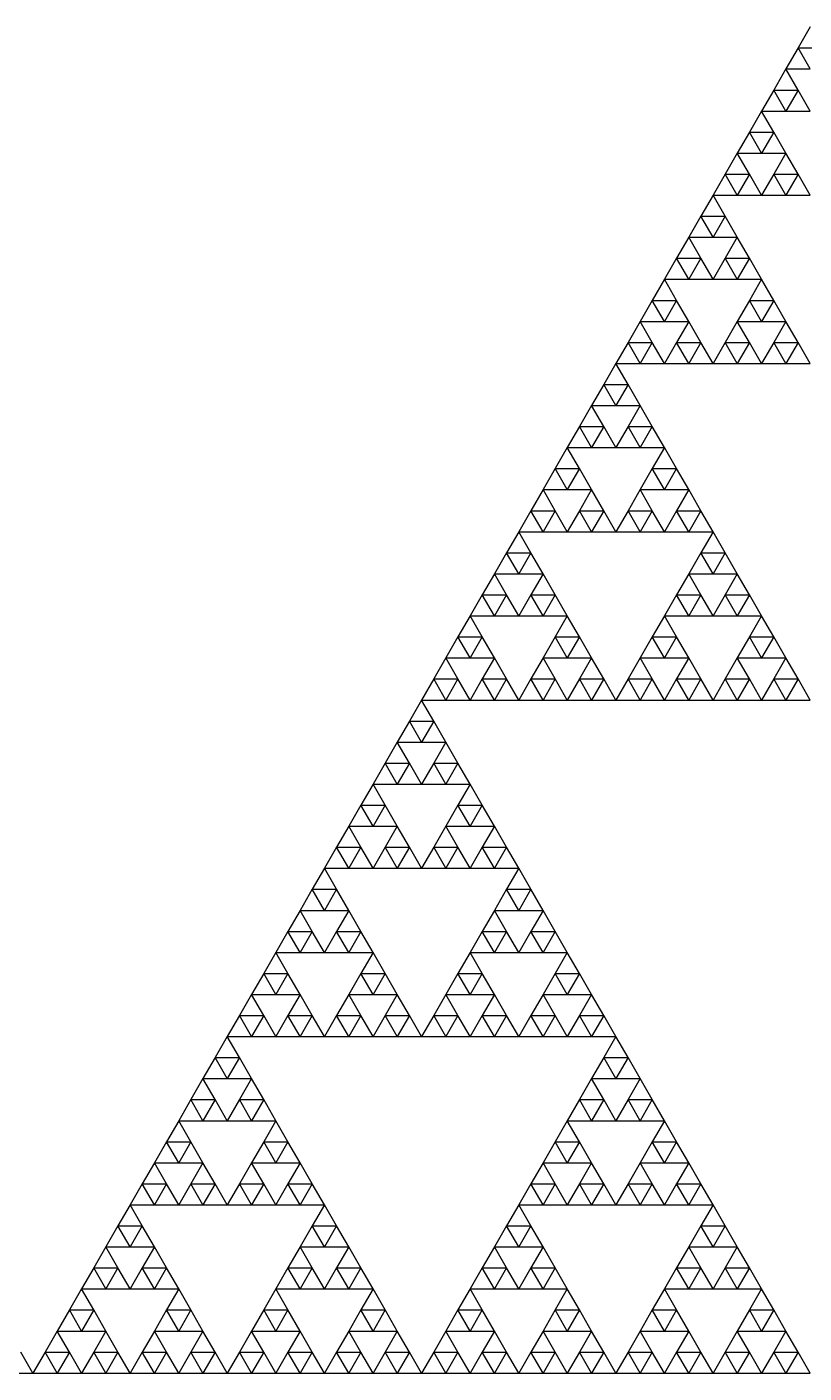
# Model space of a CAD drawing. Header units: metres. Extents: x -50 to 50, y -29 to 58.
# Drawn here: x -25.1 to -12.6, y -28.87 to -7.22 of the extents above; entities that cross this region are included whole.
import ezdxf

# ---------------------------------------------------------------- set-up
doc = ezdxf.new("R2010")
doc.units = ezdxf.units.M

msp = doc.modelspace()

# ---------------------------------------------------------------- linework, layer by layer
for p, q in [((-12.5, -7.21689), (-12.6953, -7.55518)), ((-12.6953, -7.55518), (-12.8906, -7.89347)), ((-12.5, -7.89347), (-12.6953, -7.55518)), ((-12.6953, -7.55518), (-12.3047, -7.55518)), ((-12.8906, -7.89347), (-13.0859, -8.23176)), ((-12.6953, -8.23176), (-12.8906, -7.89347)), ((-12.8906, -7.89347), (-12.5, -7.89347)), ((-13.0859, -8.23176), (-13.2812, -8.57004)), ((-12.8906, -8.57004), (-13.0859, -8.23176)), ((-13.0859, -8.23176), (-12.6953, -8.23176)), ((-12.6953, -8.23176), (-12.8906, -8.57004)), ((-12.5, -8.57004), (-12.6953, -8.23176)), ((-13.2812, -8.57006), (-13.4766, -8.90835)), ((-13.2812, -8.57004), (-12.8906, -8.57004)), ((-13.0859, -8.90835), (-13.2812, -8.57006)), ((-12.8906, -8.57004), (-12.5, -8.57004)), ((-13.4766, -8.90835), (-13.6719, -9.24663)), ((-13.2812, -9.24663), (-13.4766, -8.90835)), ((-13.4766, -8.90835), (-13.0859, -8.90835)), ((-13.0859, -8.90835), (-13.2812, -9.24663)), ((-12.8906, -9.24663), (-13.0859, -8.90835)), ((-13.6719, -9.24663), (-13.8672, -9.58492)), ((-13.4766, -9.58492), (-13.6719, -9.24663)), ((-13.6719, -9.24663), (-13.2812, -9.24663)), ((-13.2812, -9.24663), (-12.8906, -9.24663)), ((-12.8906, -9.24663), (-13.0859, -9.58492)), ((-12.6953, -9.58492), (-12.8906, -9.24663)), ((-13.8672, -9.58492), (-14.0625, -9.92321)), ((-13.6719, -9.92321), (-13.8672, -9.58492)), ((-13.8672, -9.58492), (-13.4766, -9.58492)), ((-13.4766, -9.58492), (-13.6719, -9.92321)), ((-13.2812, -9.92321), (-13.4766, -9.58492)), ((-13.0859, -9.58492), (-13.2812, -9.92321)), ((-12.8906, -9.92321), (-13.0859, -9.58492)), ((-13.0859, -9.58492), (-12.6953, -9.58492)), ((-12.6953, -9.58492), (-12.8906, -9.92321)), ((-12.5, -9.92321), (-12.6953, -9.58492)), ((-14.0625, -9.92322), (-14.2578, -10.2615)), ((-14.0625, -9.92321), (-13.6719, -9.92321)), ((-13.8672, -10.2615), (-14.0625, -9.92322)), ((-13.6719, -9.92321), (-13.2812, -9.92321)), ((-13.2812, -9.92321), (-12.8906, -9.92321)), ((-12.8906, -9.92321), (-12.5, -9.92321)), ((-14.2578, -10.2615), (-14.4531, -10.5998)), ((-14.0625, -10.5998), (-14.2578, -10.2615)), ((-14.2578, -10.2615), (-13.8672, -10.2615)), ((-13.8672, -10.2615), (-14.0625, -10.5998)), ((-13.6719, -10.5998), (-13.8672, -10.2615)), ((-14.4531, -10.5998), (-14.6484, -10.9381)), ((-14.2578, -10.9381), (-14.4531, -10.5998)), ((-14.4531, -10.5998), (-14.0625, -10.5998)), ((-14.0625, -10.5998), (-13.6719, -10.5998)), ((-13.6719, -10.5998), (-13.8672, -10.9381)), ((-13.4766, -10.9381), (-13.6719, -10.5998)), ((-14.6484, -10.9381), (-14.8438, -11.2764)), ((-14.4531, -11.2764), (-14.6484, -10.9381)), ((-14.6484, -10.9381), (-14.2578, -10.9381)), ((-14.2578, -10.9381), (-14.4531, -11.2764)), ((-14.0625, -11.2764), (-14.2578, -10.9381)), ((-13.8672, -10.9381), (-14.0625, -11.2764)), ((-13.6719, -11.2764), (-13.8672, -10.9381)), ((-13.8672, -10.9381), (-13.4766, -10.9381)), ((-13.4766, -10.9381), (-13.6719, -11.2764)), ((-13.2812, -11.2764), (-13.4766, -10.9381)), ((-14.8438, -11.2764), (-15.0391, -11.6147)), ((-14.6484, -11.6147), (-14.8438, -11.2764)), ((-14.8438, -11.2764), (-14.4531, -11.2764)), ((-14.4531, -11.2764), (-14.0625, -11.2764)), ((-14.0625, -11.2764), (-13.6719, -11.2764)), ((-13.6719, -11.2764), (-13.2812, -11.2764)), ((-13.2812, -11.2764), (-13.4766, -11.6147)), ((-13.0859, -11.6147), (-13.2812, -11.2764)), ((-15.0391, -11.6147), (-15.2344, -11.953)), ((-14.8438, -11.953), (-15.0391, -11.6147)), ((-15.0391, -11.6147), (-14.6484, -11.6147)), ((-14.6484, -11.6147), (-14.8438, -11.953)), ((-14.4531, -11.953), (-14.6484, -11.6147)), ((-13.4766, -11.6147), (-13.6719, -11.953)), ((-13.2812, -11.953), (-13.4766, -11.6147)), ((-13.4766, -11.6147), (-13.0859, -11.6147)), ((-13.0859, -11.6147), (-13.2812, -11.953)), ((-12.8906, -11.953), (-13.0859, -11.6147)), ((-15.2344, -11.953), (-15.4297, -12.2913)), ((-15.0391, -12.2913), (-15.2344, -11.953)), ((-15.2344, -11.953), (-14.8438, -11.953)), ((-14.8438, -11.953), (-14.4531, -11.953)), ((-14.4531, -11.953), (-14.6484, -12.2913)), ((-14.2578, -12.2913), (-14.4531, -11.953)), ((-13.6719, -11.953), (-13.8672, -12.2913)), ((-13.4766, -12.2913), (-13.6719, -11.953)), ((-13.6719, -11.953), (-13.2812, -11.953)), ((-13.2812, -11.953), (-12.8906, -11.953)), ((-12.8906, -11.953), (-13.0859, -12.2913)), ((-12.6953, -12.2913), (-12.8906, -11.953)), ((-15.4297, -12.2913), (-15.625, -12.6295)), ((-15.2344, -12.6295), (-15.4297, -12.2913)), ((-15.4297, -12.2913), (-15.0391, -12.2913)), ((-15.0391, -12.2913), (-15.2344, -12.6295)), ((-14.8438, -12.6295), (-15.0391, -12.2913)), ((-14.6484, -12.2913), (-14.8438, -12.6295)), ((-14.4531, -12.6295), (-14.6484, -12.2913)), ((-14.6484, -12.2913), (-14.2578, -12.2913)), ((-14.2578, -12.2913), (-14.4531, -12.6295)), ((-14.0625, -12.6295), (-14.2578, -12.2913)), ((-13.8672, -12.2913), (-14.0625, -12.6295)), ((-13.6719, -12.6295), (-13.8672, -12.2913)), ((-13.8672, -12.2913), (-13.4766, -12.2913)), ((-13.4766, -12.2913), (-13.6719, -12.6295)), ((-13.2812, -12.6295), (-13.4766, -12.2913)), ((-13.0859, -12.2913), (-13.2812, -12.6295)), ((-12.8906, -12.6295), (-13.0859, -12.2913)), ((-13.0859, -12.2913), (-12.6953, -12.2913)), ((-12.6953, -12.2913), (-12.8906, -12.6295)), ((-12.5, -12.6295), (-12.6953, -12.2913)), ((-15.625, -12.6296), (-15.8203, -12.9678)), ((-15.625, -12.6295), (-15.2344, -12.6295)), ((-15.4297, -12.9678), (-15.625, -12.6296)), ((-15.2344, -12.6295), (-14.8438, -12.6295)), ((-14.8438, -12.6295), (-14.4531, -12.6295)), ((-14.4531, -12.6295), (-14.0625, -12.6295)), ((-14.0625, -12.6295), (-13.6719, -12.6295)), ((-13.6719, -12.6295), (-13.2812, -12.6295)), ((-13.2812, -12.6295), (-12.8906, -12.6295)), ((-12.8906, -12.6295), (-12.5, -12.6295)), ((-15.8203, -12.9678), (-16.0156, -13.3061)), ((-15.625, -13.3061), (-15.8203, -12.9678)), ((-15.8203, -12.9678), (-15.4297, -12.9678)), ((-15.4297, -12.9678), (-15.625, -13.3061)), ((-15.2344, -13.3061), (-15.4297, -12.9678)), ((-16.0156, -13.3061), (-16.2109, -13.6444)), ((-15.8203, -13.6444), (-16.0156, -13.3061)), ((-16.0156, -13.3061), (-15.625, -13.3061)), ((-15.625, -13.3061), (-15.2344, -13.3061)), ((-15.2344, -13.3061), (-15.4297, -13.6444)), ((-15.0391, -13.6444), (-15.2344, -13.3061)), ((-16.2109, -13.6444), (-16.4062, -13.9827)), ((-16.0156, -13.9827), (-16.2109, -13.6444)), ((-16.2109, -13.6444), (-15.8203, -13.6444)), ((-15.8203, -13.6444), (-16.0156, -13.9827)), ((-15.625, -13.9827), (-15.8203, -13.6444)), ((-15.4297, -13.6444), (-15.625, -13.9827)), ((-15.2344, -13.9827), (-15.4297, -13.6444)), ((-15.4297, -13.6444), (-15.0391, -13.6444)), ((-15.0391, -13.6444), (-15.2344, -13.9827)), ((-14.8438, -13.9827), (-15.0391, -13.6444)), ((-16.4062, -13.9827), (-16.6016, -14.321)), ((-16.2109, -14.321), (-16.4062, -13.9827)), ((-16.4062, -13.9827), (-16.0156, -13.9827)), ((-16.0156, -13.9827), (-15.625, -13.9827)), ((-15.625, -13.9827), (-15.2344, -13.9827)), ((-15.2344, -13.9827), (-14.8438, -13.9827)), ((-14.8438, -13.9827), (-15.0391, -14.321)), ((-14.6484, -14.321), (-14.8438, -13.9827)), ((-16.6016, -14.321), (-16.7969, -14.6593)), ((-16.4062, -14.6593), (-16.6016, -14.321)), ((-16.6016, -14.321), (-16.2109, -14.321)), ((-16.2109, -14.321), (-16.4062, -14.6593)), ((-16.0156, -14.6593), (-16.2109, -14.321)), ((-15.0391, -14.321), (-15.2344, -14.6593)), ((-14.8438, -14.6593), (-15.0391, -14.321)), ((-15.0391, -14.321), (-14.6484, -14.321)), ((-14.6484, -14.321), (-14.8438, -14.6593)), ((-14.4531, -14.6593), (-14.6484, -14.321)), ((-16.7969, -14.6593), (-16.9922, -14.9976)), ((-16.6016, -14.9976), (-16.7969, -14.6593)), ((-16.7969, -14.6593), (-16.4062, -14.6593)), ((-16.4062, -14.6593), (-16.0156, -14.6593)), ((-16.0156, -14.6593), (-16.2109, -14.9976)), ((-15.8203, -14.9976), (-16.0156, -14.6593)), ((-15.2344, -14.6593), (-15.4297, -14.9976)), ((-15.0391, -14.9976), (-15.2344, -14.6593)), ((-15.2344, -14.6593), (-14.8438, -14.6593)), ((-14.8438, -14.6593), (-14.4531, -14.6593)), ((-14.4531, -14.6593), (-14.6484, -14.9976)), ((-14.2578, -14.9976), (-14.4531, -14.6593)), ((-16.9922, -14.9976), (-17.1875, -15.3359)), ((-16.7969, -15.3359), (-16.9922, -14.9976)), ((-16.9922, -14.9976), (-16.6016, -14.9976)), ((-16.6016, -14.9976), (-16.7969, -15.3359)), ((-16.4062, -15.3359), (-16.6016, -14.9976)), ((-16.2109, -14.9976), (-16.4062, -15.3359)), ((-16.0156, -15.3359), (-16.2109, -14.9976)), ((-16.2109, -14.9976), (-15.8203, -14.9976)), ((-15.8203, -14.9976), (-16.0156, -15.3359)), ((-15.625, -15.3359), (-15.8203, -14.9976)), ((-15.4297, -14.9976), (-15.625, -15.3359)), ((-15.2344, -15.3359), (-15.4297, -14.9976)), ((-15.4297, -14.9976), (-15.0391, -14.9976)), ((-15.0391, -14.9976), (-15.2344, -15.3359)), ((-14.8438, -15.3359), (-15.0391, -14.9976)), ((-14.6484, -14.9976), (-14.8438, -15.3359)), ((-14.4531, -15.3359), (-14.6484, -14.9976)), ((-14.6484, -14.9976), (-14.2578, -14.9976)), ((-14.2578, -14.9976), (-14.4531, -15.3359)), ((-14.0625, -15.3359), (-14.2578, -14.9976)), ((-17.1875, -15.3359), (-17.3828, -15.6742)), ((-16.9922, -15.6742), (-17.1875, -15.3359)), ((-17.1875, -15.3359), (-16.7969, -15.3359)), ((-16.7969, -15.3359), (-16.4062, -15.3359)), ((-16.4062, -15.3359), (-16.0156, -15.3359)), ((-16.0156, -15.3359), (-15.625, -15.3359)), ((-15.625, -15.3359), (-15.2344, -15.3359)), ((-15.2344, -15.3359), (-14.8438, -15.3359)), ((-14.8438, -15.3359), (-14.4531, -15.3359)), ((-14.4531, -15.3359), (-14.0625, -15.3359)), ((-14.0625, -15.3359), (-14.2578, -15.6742)), ((-13.8672, -15.6742), (-14.0625, -15.3359)), ((-17.3828, -15.6742), (-17.5781, -16.0125)), ((-17.1875, -16.0125), (-17.3828, -15.6742)), ((-17.3828, -15.6742), (-16.9922, -15.6742)), ((-16.9922, -15.6742), (-17.1875, -16.0125)), ((-16.7969, -16.0125), (-16.9922, -15.6742)), ((-14.2578, -15.6742), (-14.4531, -16.0125)), ((-14.0625, -16.0125), (-14.2578, -15.6742)), ((-14.2578, -15.6742), (-13.8672, -15.6742)), ((-13.8672, -15.6742), (-14.0625, -16.0125)), ((-13.6719, -16.0125), (-13.8672, -15.6742)), ((-17.5781, -16.0125), (-17.7734, -16.3507)), ((-17.3828, -16.3507), (-17.5781, -16.0125)), ((-17.5781, -16.0125), (-17.1875, -16.0125)), ((-17.1875, -16.0125), (-16.7969, -16.0125)), ((-16.7969, -16.0125), (-16.9922, -16.3507)), ((-16.6016, -16.3507), (-16.7969, -16.0125)), ((-14.4531, -16.0125), (-14.6484, -16.3507)), ((-14.2578, -16.3507), (-14.4531, -16.0125)), ((-14.4531, -16.0125), (-14.0625, -16.0125)), ((-14.0625, -16.0125), (-13.6719, -16.0125)), ((-13.6719, -16.0125), (-13.8672, -16.3507)), ((-13.4766, -16.3507), (-13.6719, -16.0125)), ((-17.7734, -16.3507), (-17.9688, -16.689)), ((-17.5781, -16.689), (-17.7734, -16.3507)), ((-17.7734, -16.3507), (-17.3828, -16.3507)), ((-17.3828, -16.3507), (-17.5781, -16.689)), ((-17.1875, -16.689), (-17.3828, -16.3507)), ((-16.9922, -16.3507), (-17.1875, -16.689)), ((-16.7969, -16.689), (-16.9922, -16.3507)), ((-16.9922, -16.3507), (-16.6016, -16.3507)), ((-16.6016, -16.3507), (-16.7969, -16.689)), ((-16.4062, -16.689), (-16.6016, -16.3507)), ((-14.6484, -16.3507), (-14.8438, -16.689)), ((-14.4531, -16.689), (-14.6484, -16.3507)), ((-14.6484, -16.3507), (-14.2578, -16.3507)), ((-14.2578, -16.3507), (-14.4531, -16.689)), ((-14.0625, -16.689), (-14.2578, -16.3507)), ((-13.8672, -16.3507), (-14.0625, -16.689)), ((-13.6719, -16.689), (-13.8672, -16.3507)), ((-13.8672, -16.3507), (-13.4766, -16.3507)), ((-13.4766, -16.3507), (-13.6719, -16.689)), ((-13.2812, -16.689), (-13.4766, -16.3507)), ((-17.9688, -16.689), (-18.1641, -17.0273)), ((-17.7734, -17.0273), (-17.9688, -16.689)), ((-17.9688, -16.689), (-17.5781, -16.689)), ((-17.5781, -16.689), (-17.1875, -16.689)), ((-17.1875, -16.689), (-16.7969, -16.689)), ((-16.7969, -16.689), (-16.4062, -16.689)), ((-16.4062, -16.689), (-16.6016, -17.0273)), ((-16.2109, -17.0273), (-16.4062, -16.689)), ((-14.8438, -16.689), (-15.0391, -17.0273)), ((-14.6484, -17.0273), (-14.8438, -16.689)), ((-14.8438, -16.689), (-14.4531, -16.689)), ((-14.4531, -16.689), (-14.0625, -16.689)), ((-14.0625, -16.689), (-13.6719, -16.689)), ((-13.6719, -16.689), (-13.2812, -16.689)), ((-13.2812, -16.689), (-13.4766, -17.0273)), ((-13.0859, -17.0273), (-13.2812, -16.689)), ((-18.1641, -17.0273), (-18.3594, -17.3656)), ((-17.9688, -17.3656), (-18.1641, -17.0273)), ((-18.1641, -17.0273), (-17.7734, -17.0273)), ((-17.7734, -17.0273), (-17.9688, -17.3656)), ((-17.5781, -17.3656), (-17.7734, -17.0273)), ((-16.6016, -17.0273), (-16.7969, -17.3656)), ((-16.4062, -17.3656), (-16.6016, -17.0273)), ((-16.6016, -17.0273), (-16.2109, -17.0273)), ((-16.2109, -17.0273), (-16.4062, -17.3656)), ((-16.0156, -17.3656), (-16.2109, -17.0273)), ((-15.0391, -17.0273), (-15.2344, -17.3656)), ((-14.8438, -17.3656), (-15.0391, -17.0273)), ((-15.0391, -17.0273), (-14.6484, -17.0273)), ((-14.6484, -17.0273), (-14.8438, -17.3656)), ((-14.4531, -17.3656), (-14.6484, -17.0273)), ((-13.4766, -17.0273), (-13.6719, -17.3656)), ((-13.2812, -17.3656), (-13.4766, -17.0273)), ((-13.4766, -17.0273), (-13.0859, -17.0273)), ((-13.0859, -17.0273), (-13.2812, -17.3656)), ((-12.8906, -17.3656), (-13.0859, -17.0273)), ((-18.3594, -17.3656), (-18.5547, -17.7039)), ((-18.1641, -17.7039), (-18.3594, -17.3656)), ((-18.3594, -17.3656), (-17.9688, -17.3656)), ((-17.9688, -17.3656), (-17.5781, -17.3656)), ((-17.5781, -17.3656), (-17.7734, -17.7039)), ((-17.3828, -17.7039), (-17.5781, -17.3656)), ((-16.7969, -17.3656), (-16.9922, -17.7039)), ((-16.6016, -17.7039), (-16.7969, -17.3656)), ((-16.7969, -17.3656), (-16.4062, -17.3656)), ((-16.4062, -17.3656), (-16.0156, -17.3656)), ((-16.0156, -17.3656), (-16.2109, -17.7039)), ((-15.8203, -17.7039), (-16.0156, -17.3656)), ((-15.2344, -17.3656), (-15.4297, -17.7039)), ((-15.0391, -17.7039), (-15.2344, -17.3656)), ((-15.2344, -17.3656), (-14.8438, -17.3656)), ((-14.8438, -17.3656), (-14.4531, -17.3656)), ((-14.4531, -17.3656), (-14.6484, -17.7039)), ((-14.2578, -17.7039), (-14.4531, -17.3656)), ((-13.6719, -17.3656), (-13.8672, -17.7039)), ((-13.4766, -17.7039), (-13.6719, -17.3656)), ((-13.6719, -17.3656), (-13.2812, -17.3656)), ((-13.2812, -17.3656), (-12.8906, -17.3656)), ((-12.8906, -17.3656), (-13.0859, -17.7039)), ((-12.6953, -17.7039), (-12.8906, -17.3656)), ((-18.5547, -17.7039), (-18.75, -18.0422)), ((-18.3594, -18.0422), (-18.5547, -17.7039)), ((-18.5547, -17.7039), (-18.1641, -17.7039)), ((-18.1641, -17.7039), (-18.3594, -18.0422)), ((-17.9688, -18.0422), (-18.1641, -17.7039)), ((-17.7734, -17.7039), (-17.9688, -18.0422)), ((-17.5781, -18.0422), (-17.7734, -17.7039)), ((-17.7734, -17.7039), (-17.3828, -17.7039)), ((-17.3828, -17.7039), (-17.5781, -18.0422)), ((-17.1875, -18.0422), (-17.3828, -17.7039)), ((-16.9922, -17.7039), (-17.1875, -18.0422)), ((-16.7969, -18.0422), (-16.9922, -17.7039)), ((-16.9922, -17.7039), (-16.6016, -17.7039)), ((-16.6016, -17.7039), (-16.7969, -18.0422)), ((-16.4062, -18.0422), (-16.6016, -17.7039)), ((-16.2109, -17.7039), (-16.4062, -18.0422)), ((-16.0156, -18.0422), (-16.2109, -17.7039)), ((-16.2109, -17.7039), (-15.8203, -17.7039)), ((-15.8203, -17.7039), (-16.0156, -18.0422)), ((-15.625, -18.0422), (-15.8203, -17.7039)), ((-15.4297, -17.7039), (-15.625, -18.0422)), ((-15.2344, -18.0422), (-15.4297, -17.7039)), ((-15.4297, -17.7039), (-15.0391, -17.7039)), ((-15.0391, -17.7039), (-15.2344, -18.0422)), ((-14.8438, -18.0422), (-15.0391, -17.7039)), ((-14.6484, -17.7039), (-14.8438, -18.0422)), ((-14.4531, -18.0422), (-14.6484, -17.7039)), ((-14.6484, -17.7039), (-14.2578, -17.7039)), ((-14.2578, -17.7039), (-14.4531, -18.0422)), ((-14.0625, -18.0422), (-14.2578, -17.7039)), ((-13.8672, -17.7039), (-14.0625, -18.0422)), ((-13.6719, -18.0422), (-13.8672, -17.7039)), ((-13.8672, -17.7039), (-13.4766, -17.7039)), ((-13.4766, -17.7039), (-13.6719, -18.0422)), ((-13.2812, -18.0422), (-13.4766, -17.7039)), ((-13.0859, -17.7039), (-13.2812, -18.0422)), ((-12.8906, -18.0422), (-13.0859, -17.7039)), ((-13.0859, -17.7039), (-12.6953, -17.7039)), ((-12.6953, -17.7039), (-12.8906, -18.0422)), ((-12.5, -18.0422), (-12.6953, -17.7039)), ((-18.75, -18.0422), (-18.9453, -18.3805)), ((-18.5547, -18.3805), (-18.75, -18.0422)), ((-18.75, -18.0422), (-18.3594, -18.0422)), ((-18.3594, -18.0422), (-17.9688, -18.0422)), ((-17.9688, -18.0422), (-17.5781, -18.0422)), ((-17.5781, -18.0422), (-17.1875, -18.0422)), ((-17.1875, -18.0422), (-16.7969, -18.0422)), ((-16.7969, -18.0422), (-16.4062, -18.0422)), ((-16.4062, -18.0422), (-16.0156, -18.0422)), ((-16.0156, -18.0422), (-15.625, -18.0422)), ((-15.625, -18.0422), (-15.2344, -18.0422)), ((-15.2344, -18.0422), (-14.8438, -18.0422)), ((-14.8438, -18.0422), (-14.4531, -18.0422)), ((-14.4531, -18.0422), (-14.0625, -18.0422)), ((-14.0625, -18.0422), (-13.6719, -18.0422)), ((-13.6719, -18.0422), (-13.2812, -18.0422)), ((-13.2812, -18.0422), (-12.8906, -18.0422)), ((-12.8906, -18.0422), (-12.5, -18.0422)), ((-18.9453, -18.3805), (-19.1406, -18.7188)), ((-18.75, -18.7188), (-18.9453, -18.3805)), ((-18.9453, -18.3805), (-18.5547, -18.3805)), ((-18.5547, -18.3805), (-18.75, -18.7188)), ((-18.3594, -18.7188), (-18.5547, -18.3805)), ((-19.1406, -18.7188), (-19.3359, -19.0571)), ((-18.9453, -19.0571), (-19.1406, -18.7188)), ((-19.1406, -18.7188), (-18.75, -18.7188)), ((-18.75, -18.7188), (-18.3594, -18.7188)), ((-18.3594, -18.7188), (-18.5547, -19.0571)), ((-18.1641, -19.0571), (-18.3594, -18.7188)), ((-19.3359, -19.0571), (-19.5312, -19.3954)), ((-19.1406, -19.3954), (-19.3359, -19.0571)), ((-19.3359, -19.0571), (-18.9453, -19.0571)), ((-18.9453, -19.0571), (-19.1406, -19.3954)), ((-18.75, -19.3954), (-18.9453, -19.0571)), ((-18.5547, -19.0571), (-18.75, -19.3954)), ((-18.3594, -19.3954), (-18.5547, -19.0571)), ((-18.5547, -19.0571), (-18.1641, -19.0571)), ((-18.1641, -19.0571), (-18.3594, -19.3954)), ((-17.9688, -19.3954), (-18.1641, -19.0571)), ((-19.5312, -19.3954), (-19.7266, -19.7337)), ((-19.3359, -19.7337), (-19.5312, -19.3954)), ((-19.5312, -19.3954), (-19.1406, -19.3954)), ((-19.1406, -19.3954), (-18.75, -19.3954)), ((-18.75, -19.3954), (-18.3594, -19.3954)), ((-18.3594, -19.3954), (-17.9688, -19.3954)), ((-17.9688, -19.3954), (-18.1641, -19.7337)), ((-17.7734, -19.7337), (-17.9688, -19.3954)), ((-19.7266, -19.7337), (-19.9219, -20.072)), ((-19.5312, -20.072), (-19.7266, -19.7337)), ((-19.7266, -19.7337), (-19.3359, -19.7337)), ((-19.3359, -19.7337), (-19.5312, -20.072)), ((-19.1406, -20.072), (-19.3359, -19.7337)), ((-18.1641, -19.7337), (-18.3594, -20.072)), ((-17.9688, -20.072), (-18.1641, -19.7337)), ((-18.1641, -19.7337), (-17.7734, -19.7337)), ((-17.7734, -19.7337), (-17.9688, -20.072)), ((-17.5781, -20.072), (-17.7734, -19.7337)), ((-19.9219, -20.072), (-20.1172, -20.4102)), ((-19.7266, -20.4102), (-19.9219, -20.072)), ((-19.9219, -20.072), (-19.5312, -20.072)), ((-19.5312, -20.072), (-19.1406, -20.072)), ((-19.1406, -20.072), (-19.3359, -20.4102)), ((-18.9453, -20.4102), (-19.1406, -20.072)), ((-18.3594, -20.072), (-18.5547, -20.4102)), ((-18.1641, -20.4102), (-18.3594, -20.072)), ((-18.3594, -20.072), (-17.9688, -20.072)), ((-17.9688, -20.072), (-17.5781, -20.072)), ((-17.5781, -20.072), (-17.7734, -20.4102)), ((-17.3828, -20.4102), (-17.5781, -20.072)), ((-20.1172, -20.4102), (-20.3125, -20.7485)), ((-19.9219, -20.7485), (-20.1172, -20.4102)), ((-20.1172, -20.4102), (-19.7266, -20.4102)), ((-19.7266, -20.4102), (-19.9219, -20.7485)), ((-19.5312, -20.7485), (-19.7266, -20.4102)), ((-19.3359, -20.4102), (-19.5312, -20.7485)), ((-19.1406, -20.7485), (-19.3359, -20.4102)), ((-19.3359, -20.4102), (-18.9453, -20.4102)), ((-18.9453, -20.4102), (-19.1406, -20.7485)), ((-18.75, -20.7485), (-18.9453, -20.4102)), ((-18.5547, -20.4102), (-18.75, -20.7485)), ((-18.3594, -20.7485), (-18.5547, -20.4102)), ((-18.5547, -20.4102), (-18.1641, -20.4102)), ((-18.1641, -20.4102), (-18.3594, -20.7485)), ((-17.9688, -20.7485), (-18.1641, -20.4102)), ((-17.7734, -20.4102), (-17.9688, -20.7485)), ((-17.5781, -20.7485), (-17.7734, -20.4102)), ((-17.7734, -20.4102), (-17.3828, -20.4102)), ((-17.3828, -20.4102), (-17.5781, -20.7485)), ((-17.1875, -20.7485), (-17.3828, -20.4102)), ((-20.3125, -20.7485), (-20.5078, -21.0868)), ((-20.1172, -21.0868), (-20.3125, -20.7485)), ((-20.3125, -20.7485), (-19.9219, -20.7485)), ((-19.9219, -20.7485), (-19.5312, -20.7485)), ((-19.5312, -20.7485), (-19.1406, -20.7485)), ((-19.1406, -20.7485), (-18.75, -20.7485)), ((-18.75, -20.7485), (-18.3594, -20.7485)), ((-18.3594, -20.7485), (-17.9688, -20.7485)), ((-17.9688, -20.7485), (-17.5781, -20.7485)), ((-17.5781, -20.7485), (-17.1875, -20.7485)), ((-17.1875, -20.7485), (-17.3828, -21.0868)), ((-16.9922, -21.0868), (-17.1875, -20.7485)), ((-20.5078, -21.0868), (-20.7031, -21.4251)), ((-20.3125, -21.4251), (-20.5078, -21.0868)), ((-20.5078, -21.0868), (-20.1172, -21.0868)), ((-20.1172, -21.0868), (-20.3125, -21.4251)), ((-19.9219, -21.4251), (-20.1172, -21.0868)), ((-17.3828, -21.0868), (-17.5781, -21.4251)), ((-17.1875, -21.4251), (-17.3828, -21.0868)), ((-17.3828, -21.0868), (-16.9922, -21.0868)), ((-16.9922, -21.0868), (-17.1875, -21.4251)), ((-16.7969, -21.4251), (-16.9922, -21.0868)), ((-20.7031, -21.4251), (-20.8984, -21.7634)), ((-20.5078, -21.7634), (-20.7031, -21.4251)), ((-20.7031, -21.4251), (-20.3125, -21.4251)), ((-20.3125, -21.4251), (-19.9219, -21.4251)), ((-19.9219, -21.4251), (-20.1172, -21.7634)), ((-19.7266, -21.7634), (-19.9219, -21.4251)), ((-17.5781, -21.4251), (-17.7734, -21.7634)), ((-17.3828, -21.7634), (-17.5781, -21.4251)), ((-17.5781, -21.4251), (-17.1875, -21.4251)), ((-17.1875, -21.4251), (-16.7969, -21.4251)), ((-16.7969, -21.4251), (-16.9922, -21.7634)), ((-16.6016, -21.7634), (-16.7969, -21.4251)), ((-20.8984, -21.7634), (-21.0938, -22.1017)), ((-20.7031, -22.1017), (-20.8984, -21.7634)), ((-20.8984, -21.7634), (-20.5078, -21.7634)), ((-20.5078, -21.7634), (-20.7031, -22.1017)), ((-20.3125, -22.1017), (-20.5078, -21.7634)), ((-20.1172, -21.7634), (-20.3125, -22.1017)), ((-19.9219, -22.1017), (-20.1172, -21.7634)), ((-20.1172, -21.7634), (-19.7266, -21.7634)), ((-19.7266, -21.7634), (-19.9219, -22.1017)), ((-19.5312, -22.1017), (-19.7266, -21.7634)), ((-17.7734, -21.7634), (-17.9688, -22.1017)), ((-17.5781, -22.1017), (-17.7734, -21.7634)), ((-17.7734, -21.7634), (-17.3828, -21.7634)), ((-17.3828, -21.7634), (-17.5781, -22.1017)), ((-17.1875, -22.1017), (-17.3828, -21.7634)), ((-16.9922, -21.7634), (-17.1875, -22.1017)), ((-16.7969, -22.1017), (-16.9922, -21.7634)), ((-16.9922, -21.7634), (-16.6016, -21.7634)), ((-16.6016, -21.7634), (-16.7969, -22.1017)), ((-16.4062, -22.1017), (-16.6016, -21.7634)), ((-21.0938, -22.1017), (-21.2891, -22.44)), ((-20.8984, -22.44), (-21.0938, -22.1017)), ((-21.0938, -22.1017), (-20.7031, -22.1017)), ((-20.7031, -22.1017), (-20.3125, -22.1017)), ((-20.3125, -22.1017), (-19.9219, -22.1017)), ((-19.9219, -22.1017), (-19.5312, -22.1017)), ((-19.5312, -22.1017), (-19.7266, -22.44)), ((-19.3359, -22.44), (-19.5312, -22.1017)), ((-17.9688, -22.1017), (-18.1641, -22.44)), ((-17.7734, -22.44), (-17.9688, -22.1017)), ((-17.9688, -22.1017), (-17.5781, -22.1017)), ((-17.5781, -22.1017), (-17.1875, -22.1017)), ((-17.1875, -22.1017), (-16.7969, -22.1017)), ((-16.7969, -22.1017), (-16.4062, -22.1017)), ((-16.4062, -22.1017), (-16.6016, -22.44)), ((-16.2109, -22.44), (-16.4062, -22.1017)), ((-21.2891, -22.44), (-21.4844, -22.7783)), ((-21.0938, -22.7783), (-21.2891, -22.44)), ((-21.2891, -22.44), (-20.8984, -22.44)), ((-20.8984, -22.44), (-21.0938, -22.7783)), ((-20.7031, -22.7783), (-20.8984, -22.44)), ((-19.7266, -22.44), (-19.9219, -22.7783)), ((-19.5312, -22.7783), (-19.7266, -22.44)), ((-19.7266, -22.44), (-19.3359, -22.44)), ((-19.3359, -22.44), (-19.5312, -22.7783)), ((-19.1406, -22.7783), (-19.3359, -22.44)), ((-18.1641, -22.44), (-18.3594, -22.7783)), ((-17.9688, -22.7783), (-18.1641, -22.44)), ((-18.1641, -22.44), (-17.7734, -22.44)), ((-17.7734, -22.44), (-17.9688, -22.7783)), ((-17.5781, -22.7783), (-17.7734, -22.44)), ((-16.6016, -22.44), (-16.7969, -22.7783)), ((-16.4062, -22.7783), (-16.6016, -22.44)), ((-16.6016, -22.44), (-16.2109, -22.44)), ((-16.2109, -22.44), (-16.4062, -22.7783)), ((-16.0156, -22.7783), (-16.2109, -22.44)), ((-21.4844, -22.7783), (-21.6797, -23.1166)), ((-21.2891, -23.1166), (-21.4844, -22.7783)), ((-21.4844, -22.7783), (-21.0938, -22.7783)), ((-21.0938, -22.7783), (-20.7031, -22.7783)), ((-20.7031, -22.7783), (-20.8984, -23.1166)), ((-20.5078, -23.1166), (-20.7031, -22.7783)), ((-19.9219, -22.7783), (-20.1172, -23.1166)), ((-19.7266, -23.1166), (-19.9219, -22.7783)), ((-19.9219, -22.7783), (-19.5312, -22.7783)), ((-19.5312, -22.7783), (-19.1406, -22.7783)), ((-19.1406, -22.7783), (-19.3359, -23.1166)), ((-18.9453, -23.1166), (-19.1406, -22.7783)), ((-18.3594, -22.7783), (-18.5547, -23.1166)), ((-18.1641, -23.1166), (-18.3594, -22.7783)), ((-18.3594, -22.7783), (-17.9688, -22.7783)), ((-17.9688, -22.7783), (-17.5781, -22.7783)), ((-17.5781, -22.7783), (-17.7734, -23.1166)), ((-17.3828, -23.1166), (-17.5781, -22.7783)), ((-16.7969, -22.7783), (-16.9922, -23.1166)), ((-16.6016, -23.1166), (-16.7969, -22.7783)), ((-16.7969, -22.7783), (-16.4062, -22.7783)), ((-16.4062, -22.7783), (-16.0156, -22.7783)), ((-16.0156, -22.7783), (-16.2109, -23.1166)), ((-15.8203, -23.1166), (-16.0156, -22.7783)), ((-21.6797, -23.1166), (-21.875, -23.4549)), ((-21.4844, -23.4549), (-21.6797, -23.1166)), ((-21.6797, -23.1166), (-21.2891, -23.1166)), ((-21.2891, -23.1166), (-21.4844, -23.4549)), ((-21.0938, -23.4549), (-21.2891, -23.1166)), ((-20.8984, -23.1166), (-21.0938, -23.4549)), ((-20.7031, -23.4549), (-20.8984, -23.1166)), ((-20.8984, -23.1166), (-20.5078, -23.1166)), ((-20.5078, -23.1166), (-20.7031, -23.4549)), ((-20.3125, -23.4549), (-20.5078, -23.1166)), ((-20.1172, -23.1166), (-20.3125, -23.4549)), ((-19.9219, -23.4549), (-20.1172, -23.1166)), ((-20.1172, -23.1166), (-19.7266, -23.1166)), ((-19.7266, -23.1166), (-19.9219, -23.4549)), ((-19.5312, -23.4549), (-19.7266, -23.1166)), ((-19.3359, -23.1166), (-19.5312, -23.4549)), ((-19.1406, -23.4549), (-19.3359, -23.1166)), ((-19.3359, -23.1166), (-18.9453, -23.1166)), ((-18.9453, -23.1166), (-19.1406, -23.4549)), ((-18.75, -23.4549), (-18.9453, -23.1166)), ((-18.5547, -23.1166), (-18.75, -23.4549)), ((-18.3594, -23.4549), (-18.5547, -23.1166)), ((-18.5547, -23.1166), (-18.1641, -23.1166)), ((-18.1641, -23.1166), (-18.3594, -23.4549)), ((-17.9688, -23.4549), (-18.1641, -23.1166)), ((-17.7734, -23.1166), (-17.9688, -23.4549)), ((-17.5781, -23.4549), (-17.7734, -23.1166)), ((-17.7734, -23.1166), (-17.3828, -23.1166)), ((-17.3828, -23.1166), (-17.5781, -23.4549)), ((-17.1875, -23.4549), (-17.3828, -23.1166)), ((-16.9922, -23.1166), (-17.1875, -23.4549)), ((-16.7969, -23.4549), (-16.9922, -23.1166)), ((-16.9922, -23.1166), (-16.6016, -23.1166)), ((-16.6016, -23.1166), (-16.7969, -23.4549)), ((-16.4062, -23.4549), (-16.6016, -23.1166)), ((-16.2109, -23.1166), (-16.4062, -23.4549)), ((-16.0156, -23.4549), (-16.2109, -23.1166)), ((-16.2109, -23.1166), (-15.8203, -23.1166)), ((-15.8203, -23.1166), (-16.0156, -23.4549)), ((-15.625, -23.4549), (-15.8203, -23.1166)), ((-21.875, -23.4549), (-22.0703, -23.7932)), ((-21.6797, -23.7932), (-21.875, -23.4549)), ((-21.875, -23.4549), (-21.4844, -23.4549)), ((-21.4844, -23.4549), (-21.0938, -23.4549)), ((-21.0938, -23.4549), (-20.7031, -23.4549)), ((-20.7031, -23.4549), (-20.3125, -23.4549)), ((-20.3125, -23.4549), (-19.9219, -23.4549)), ((-19.9219, -23.4549), (-19.5312, -23.4549)), ((-19.5312, -23.4549), (-19.1406, -23.4549)), ((-19.1406, -23.4549), (-18.75, -23.4549)), ((-18.75, -23.4549), (-18.3594, -23.4549)), ((-18.3594, -23.4549), (-17.9688, -23.4549)), ((-17.9688, -23.4549), (-17.5781, -23.4549)), ((-17.5781, -23.4549), (-17.1875, -23.4549)), ((-17.1875, -23.4549), (-16.7969, -23.4549)), ((-16.7969, -23.4549), (-16.4062, -23.4549)), ((-16.4062, -23.4549), (-16.0156, -23.4549)), ((-16.0156, -23.4549), (-15.625, -23.4549)), ((-15.625, -23.4549), (-15.8203, -23.7932)), ((-15.4297, -23.7932), (-15.625, -23.4549)), ((-22.0703, -23.7932), (-22.2656, -24.1314)), ((-21.875, -24.1314), (-22.0703, -23.7932)), ((-22.0703, -23.7932), (-21.6797, -23.7932)), ((-21.6797, -23.7932), (-21.875, -24.1314)), ((-21.4844, -24.1314), (-21.6797, -23.7932)), ((-15.8203, -23.7932), (-16.0156, -24.1314)), ((-15.625, -24.1314), (-15.8203, -23.7932)), ((-15.8203, -23.7932), (-15.4297, -23.7932)), ((-15.4297, -23.7932), (-15.625, -24.1314)), ((-15.2344, -24.1314), (-15.4297, -23.7932)), ((-22.2656, -24.1314), (-22.4609, -24.4697)), ((-22.0703, -24.4697), (-22.2656, -24.1314)), ((-22.2656, -24.1314), (-21.875, -24.1314)), ((-21.875, -24.1314), (-21.4844, -24.1314)), ((-21.4844, -24.1314), (-21.6797, -24.4697)), ((-21.2891, -24.4697), (-21.4844, -24.1314)), ((-16.0156, -24.1314), (-16.2109, -24.4697)), ((-15.8203, -24.4697), (-16.0156, -24.1314)), ((-16.0156, -24.1314), (-15.625, -24.1314)), ((-15.625, -24.1314), (-15.2344, -24.1314)), ((-15.2344, -24.1314), (-15.4297, -24.4697)), ((-15.0391, -24.4697), (-15.2344, -24.1314)), ((-22.4609, -24.4697), (-22.6562, -24.808)), ((-22.2656, -24.808), (-22.4609, -24.4697)), ((-22.4609, -24.4697), (-22.0703, -24.4697)), ((-22.0703, -24.4697), (-22.2656, -24.808)), ((-21.875, -24.808), (-22.0703, -24.4697)), ((-21.6797, -24.4697), (-21.875, -24.808)), ((-21.4844, -24.808), (-21.6797, -24.4697)), ((-21.6797, -24.4697), (-21.2891, -24.4697)), ((-21.2891, -24.4697), (-21.4844, -24.808)), ((-21.0938, -24.808), (-21.2891, -24.4697)), ((-16.2109, -24.4697), (-16.4062, -24.808)), ((-16.0156, -24.808), (-16.2109, -24.4697)), ((-16.2109, -24.4697), (-15.8203, -24.4697)), ((-15.8203, -24.4697), (-16.0156, -24.808)), ((-15.625, -24.808), (-15.8203, -24.4697)), ((-15.4297, -24.4697), (-15.625, -24.808)), ((-15.2344, -24.808), (-15.4297, -24.4697)), ((-15.4297, -24.4697), (-15.0391, -24.4697)), ((-15.0391, -24.4697), (-15.2344, -24.808)), ((-14.8438, -24.808), (-15.0391, -24.4697)), ((-22.6562, -24.808), (-22.8516, -25.1463)), ((-22.4609, -25.1463), (-22.6562, -24.808)), ((-22.6562, -24.808), (-22.2656, -24.808)), ((-22.2656, -24.808), (-21.875, -24.808)), ((-21.875, -24.808), (-21.4844, -24.808)), ((-21.4844, -24.808), (-21.0938, -24.808)), ((-21.0938, -24.808), (-21.2891, -25.1463)), ((-20.8984, -25.1463), (-21.0938, -24.808)), ((-16.4062, -24.808), (-16.6016, -25.1463)), ((-16.2109, -25.1463), (-16.4062, -24.808)), ((-16.4062, -24.808), (-16.0156, -24.808)), ((-16.0156, -24.808), (-15.625, -24.808)), ((-15.625, -24.808), (-15.2344, -24.808)), ((-15.2344, -24.808), (-14.8438, -24.808)), ((-14.8438, -24.808), (-15.0391, -25.1463)), ((-14.6484, -25.1463), (-14.8438, -24.808)), ((-22.8516, -25.1463), (-23.0469, -25.4846)), ((-22.6562, -25.4846), (-22.8516, -25.1463)), ((-22.8516, -25.1463), (-22.4609, -25.1463)), ((-22.4609, -25.1463), (-22.6562, -25.4846)), ((-22.2656, -25.4846), (-22.4609, -25.1463)), ((-21.2891, -25.1463), (-21.4844, -25.4846)), ((-21.0938, -25.4846), (-21.2891, -25.1463)), ((-21.2891, -25.1463), (-20.8984, -25.1463)), ((-20.8984, -25.1463), (-21.0938, -25.4846)), ((-20.7031, -25.4846), (-20.8984, -25.1463)), ((-16.6016, -25.1463), (-16.7969, -25.4846)), ((-16.4062, -25.4846), (-16.6016, -25.1463)), ((-16.6016, -25.1463), (-16.2109, -25.1463)), ((-16.2109, -25.1463), (-16.4062, -25.4846)), ((-16.0156, -25.4846), (-16.2109, -25.1463)), ((-15.0391, -25.1463), (-15.2344, -25.4846)), ((-14.8438, -25.4846), (-15.0391, -25.1463)), ((-15.0391, -25.1463), (-14.6484, -25.1463)), ((-14.6484, -25.1463), (-14.8438, -25.4846)), ((-14.4531, -25.4846), (-14.6484, -25.1463)), ((-23.0469, -25.4846), (-23.2422, -25.8229)), ((-22.8516, -25.8229), (-23.0469, -25.4846)), ((-23.0469, -25.4846), (-22.6562, -25.4846)), ((-22.6562, -25.4846), (-22.2656, -25.4846)), ((-22.2656, -25.4846), (-22.4609, -25.8229)), ((-22.0703, -25.8229), (-22.2656, -25.4846)), ((-21.4844, -25.4846), (-21.6797, -25.8229)), ((-21.2891, -25.8229), (-21.4844, -25.4846)), ((-21.4844, -25.4846), (-21.0938, -25.4846)), ((-21.0938, -25.4846), (-20.7031, -25.4846)), ((-20.7031, -25.4846), (-20.8984, -25.8229)), ((-20.5078, -25.8229), (-20.7031, -25.4846)), ((-16.7969, -25.4846), (-16.9922, -25.8229)), ((-16.6016, -25.8229), (-16.7969, -25.4846)), ((-16.7969, -25.4846), (-16.4062, -25.4846)), ((-16.4062, -25.4846), (-16.0156, -25.4846)), ((-16.0156, -25.4846), (-16.2109, -25.8229)), ((-15.8203, -25.8229), (-16.0156, -25.4846)), ((-15.2344, -25.4846), (-15.4297, -25.8229)), ((-15.0391, -25.8229), (-15.2344, -25.4846)), ((-15.2344, -25.4846), (-14.8438, -25.4846)), ((-14.8438, -25.4846), (-14.4531, -25.4846)), ((-14.4531, -25.4846), (-14.6484, -25.8229)), ((-14.2578, -25.8229), (-14.4531, -25.4846)), ((-23.2422, -25.8229), (-23.4375, -26.1612)), ((-23.0469, -26.1612), (-23.2422, -25.8229)), ((-23.2422, -25.8229), (-22.8516, -25.8229)), ((-22.8516, -25.8229), (-23.0469, -26.1612)), ((-22.6562, -26.1612), (-22.8516, -25.8229)), ((-22.4609, -25.8229), (-22.6562, -26.1612)), ((-22.2656, -26.1612), (-22.4609, -25.8229)), ((-22.4609, -25.8229), (-22.0703, -25.8229)), ((-22.0703, -25.8229), (-22.2656, -26.1612)), ((-21.875, -26.1612), (-22.0703, -25.8229)), ((-21.6797, -25.8229), (-21.875, -26.1612)), ((-21.4844, -26.1612), (-21.6797, -25.8229)), ((-21.6797, -25.8229), (-21.2891, -25.8229)), ((-21.2891, -25.8229), (-21.4844, -26.1612)), ((-21.0938, -26.1612), (-21.2891, -25.8229)), ((-20.8984, -25.8229), (-21.0938, -26.1612)), ((-20.7031, -26.1612), (-20.8984, -25.8229)), ((-20.8984, -25.8229), (-20.5078, -25.8229)), ((-20.5078, -25.8229), (-20.7031, -26.1612)), ((-20.3125, -26.1612), (-20.5078, -25.8229)), ((-16.9922, -25.8229), (-17.1875, -26.1612)), ((-16.7969, -26.1612), (-16.9922, -25.8229)), ((-16.9922, -25.8229), (-16.6016, -25.8229)), ((-16.6016, -25.8229), (-16.7969, -26.1612)), ((-16.4062, -26.1612), (-16.6016, -25.8229)), ((-16.2109, -25.8229), (-16.4062, -26.1612)), ((-16.0156, -26.1612), (-16.2109, -25.8229)), ((-16.2109, -25.8229), (-15.8203, -25.8229)), ((-15.8203, -25.8229), (-16.0156, -26.1612)), ((-15.625, -26.1612), (-15.8203, -25.8229)), ((-15.4297, -25.8229), (-15.625, -26.1612)), ((-15.2344, -26.1612), (-15.4297, -25.8229)), ((-15.4297, -25.8229), (-15.0391, -25.8229)), ((-15.0391, -25.8229), (-15.2344, -26.1612)), ((-14.8438, -26.1612), (-15.0391, -25.8229)), ((-14.6484, -25.8229), (-14.8438, -26.1612)), ((-14.4531, -26.1612), (-14.6484, -25.8229)), ((-14.6484, -25.8229), (-14.2578, -25.8229)), ((-14.2578, -25.8229), (-14.4531, -26.1612)), ((-14.0625, -26.1612), (-14.2578, -25.8229)), ((-23.4375, -26.1612), (-23.6328, -26.4995)), ((-23.2422, -26.4995), (-23.4375, -26.1612)), ((-23.4375, -26.1612), (-23.0469, -26.1612)), ((-23.0469, -26.1612), (-22.6562, -26.1612)), ((-22.6562, -26.1612), (-22.2656, -26.1612)), ((-22.2656, -26.1612), (-21.875, -26.1612)), ((-21.875, -26.1612), (-21.4844, -26.1612)), ((-21.4844, -26.1612), (-21.0938, -26.1612)), ((-21.0938, -26.1612), (-20.7031, -26.1612)), ((-20.7031, -26.1612), (-20.3125, -26.1612)), ((-20.3125, -26.1612), (-20.5078, -26.4995)), ((-20.1172, -26.4995), (-20.3125, -26.1612)), ((-17.1875, -26.1612), (-17.3828, -26.4995)), ((-16.9922, -26.4995), (-17.1875, -26.1612)), ((-17.1875, -26.1612), (-16.7969, -26.1612)), ((-16.7969, -26.1612), (-16.4062, -26.1612)), ((-16.4062, -26.1612), (-16.0156, -26.1612)), ((-16.0156, -26.1612), (-15.625, -26.1612)), ((-15.625, -26.1612), (-15.2344, -26.1612)), ((-15.2344, -26.1612), (-14.8438, -26.1612)), ((-14.8438, -26.1612), (-14.4531, -26.1612)), ((-14.4531, -26.1612), (-14.0625, -26.1612)), ((-14.0625, -26.1612), (-14.2578, -26.4995)), ((-13.8672, -26.4995), (-14.0625, -26.1612)), ((-23.6328, -26.4995), (-23.8281, -26.8378)), ((-23.4375, -26.8378), (-23.6328, -26.4995)), ((-23.6328, -26.4995), (-23.2422, -26.4995)), ((-23.2422, -26.4995), (-23.4375, -26.8378)), ((-23.0469, -26.8378), (-23.2422, -26.4995)), ((-20.5078, -26.4995), (-20.7031, -26.8378)), ((-20.3125, -26.8378), (-20.5078, -26.4995)), ((-20.5078, -26.4995), (-20.1172, -26.4995)), ((-20.1172, -26.4995), (-20.3125, -26.8378)), ((-19.9219, -26.8378), (-20.1172, -26.4995)), ((-17.3828, -26.4995), (-17.5781, -26.8378)), ((-17.1875, -26.8378), (-17.3828, -26.4995)), ((-17.3828, -26.4995), (-16.9922, -26.4995)), ((-16.9922, -26.4995), (-17.1875, -26.8378)), ((-16.7969, -26.8378), (-16.9922, -26.4995)), ((-14.2578, -26.4995), (-14.4531, -26.8378)), ((-14.0625, -26.8378), (-14.2578, -26.4995)), ((-14.2578, -26.4995), (-13.8672, -26.4995)), ((-13.8672, -26.4995), (-14.0625, -26.8378)), ((-13.6719, -26.8378), (-13.8672, -26.4995)), ((-23.8281, -26.8378), (-24.0234, -27.1761)), ((-23.6328, -27.1761), (-23.8281, -26.8378)), ((-23.8281, -26.8378), (-23.4375, -26.8378)), ((-23.4375, -26.8378), (-23.0469, -26.8378)), ((-23.0469, -26.8378), (-23.2422, -27.1761)), ((-22.8516, -27.1761), (-23.0469, -26.8378)), ((-20.7031, -26.8378), (-20.8984, -27.1761)), ((-20.5078, -27.1761), (-20.7031, -26.8378)), ((-20.7031, -26.8378), (-20.3125, -26.8378)), ((-20.3125, -26.8378), (-19.9219, -26.8378)), ((-19.9219, -26.8378), (-20.1172, -27.1761)), ((-19.7266, -27.1761), (-19.9219, -26.8378)), ((-17.5781, -26.8378), (-17.7734, -27.1761)), ((-17.3828, -27.1761), (-17.5781, -26.8378)), ((-17.5781, -26.8378), (-17.1875, -26.8378)), ((-17.1875, -26.8378), (-16.7969, -26.8378)), ((-16.7969, -26.8378), (-16.9922, -27.1761)), ((-16.6016, -27.1761), (-16.7969, -26.8378)), ((-14.4531, -26.8378), (-14.6484, -27.1761)), ((-14.2578, -27.1761), (-14.4531, -26.8378)), ((-14.4531, -26.8378), (-14.0625, -26.8378)), ((-14.0625, -26.8378), (-13.6719, -26.8378)), ((-13.6719, -26.8378), (-13.8672, -27.1761)), ((-13.4766, -27.1761), (-13.6719, -26.8378)), ((-24.0234, -27.1761), (-24.2188, -27.5143)), ((-23.8281, -27.5143), (-24.0234, -27.1761)), ((-24.0234, -27.1761), (-23.6328, -27.1761)), ((-23.6328, -27.1761), (-23.8281, -27.5143)), ((-23.4375, -27.5143), (-23.6328, -27.1761)), ((-23.2422, -27.1761), (-23.4375, -27.5143)), ((-23.0469, -27.5143), (-23.2422, -27.1761)), ((-23.2422, -27.1761), (-22.8516, -27.1761)), ((-22.8516, -27.1761), (-23.0469, -27.5143)), ((-22.6562, -27.5143), (-22.8516, -27.1761)), ((-20.8984, -27.1761), (-21.0938, -27.5143)), ((-20.7031, -27.5143), (-20.8984, -27.1761)), ((-20.8984, -27.1761), (-20.5078, -27.1761)), ((-20.5078, -27.1761), (-20.7031, -27.5143)), ((-20.3125, -27.5143), (-20.5078, -27.1761)), ((-20.1172, -27.1761), (-20.3125, -27.5143)), ((-19.9219, -27.5143), (-20.1172, -27.1761)), ((-20.1172, -27.1761), (-19.7266, -27.1761)), ((-19.7266, -27.1761), (-19.9219, -27.5143)), ((-19.5312, -27.5143), (-19.7266, -27.1761)), ((-17.7734, -27.1761), (-17.9688, -27.5143)), ((-17.5781, -27.5143), (-17.7734, -27.1761)), ((-17.7734, -27.1761), (-17.3828, -27.1761)), ((-17.3828, -27.1761), (-17.5781, -27.5143)), ((-17.1875, -27.5143), (-17.3828, -27.1761)), ((-16.9922, -27.1761), (-17.1875, -27.5143)), ((-16.7969, -27.5143), (-16.9922, -27.1761)), ((-16.9922, -27.1761), (-16.6016, -27.1761)), ((-16.6016, -27.1761), (-16.7969, -27.5143)), ((-16.4062, -27.5143), (-16.6016, -27.1761)), ((-14.6484, -27.1761), (-14.8438, -27.5143)), ((-14.4531, -27.5143), (-14.6484, -27.1761)), ((-14.6484, -27.1761), (-14.2578, -27.1761)), ((-14.2578, -27.1761), (-14.4531, -27.5143)), ((-14.0625, -27.5143), (-14.2578, -27.1761)), ((-13.8672, -27.1761), (-14.0625, -27.5143)), ((-13.6719, -27.5143), (-13.8672, -27.1761)), ((-13.8672, -27.1761), (-13.4766, -27.1761)), ((-13.4766, -27.1761), (-13.6719, -27.5143)), ((-13.2812, -27.5143), (-13.4766, -27.1761)), ((-24.2188, -27.5144), (-24.4141, -27.8527)), ((-24.2188, -27.5143), (-23.8281, -27.5143)), ((-24.0234, -27.8527), (-24.2188, -27.5144)), ((-23.8281, -27.5143), (-23.4375, -27.5143)), ((-23.4375, -27.5143), (-23.0469, -27.5143)), ((-23.0469, -27.5143), (-22.6562, -27.5143)), ((-22.6562, -27.5144), (-22.8516, -27.8527)), ((-22.4609, -27.8527), (-22.6562, -27.5144)), ((-21.0938, -27.5144), (-21.2891, -27.8527)), ((-21.0938, -27.5143), (-20.7031, -27.5143)), ((-20.8984, -27.8527), (-21.0938, -27.5144)), ((-20.7031, -27.5143), (-20.3125, -27.5143)), ((-20.3125, -27.5143), (-19.9219, -27.5143)), ((-19.9219, -27.5143), (-19.5312, -27.5143)), ((-19.5312, -27.5144), (-19.7266, -27.8527)), ((-19.3359, -27.8527), (-19.5312, -27.5144)), ((-17.9688, -27.5144), (-18.1641, -27.8527)), ((-17.9688, -27.5143), (-17.5781, -27.5143)), ((-17.7734, -27.8527), (-17.9688, -27.5144)), ((-17.5781, -27.5143), (-17.1875, -27.5143)), ((-17.1875, -27.5143), (-16.7969, -27.5143)), ((-16.7969, -27.5143), (-16.4062, -27.5143)), ((-16.4062, -27.5144), (-16.6016, -27.8527)), ((-16.2109, -27.8527), (-16.4062, -27.5144)), ((-14.8438, -27.5144), (-15.0391, -27.8527)), ((-14.8438, -27.5143), (-14.4531, -27.5143)), ((-14.6484, -27.8527), (-14.8438, -27.5144)), ((-14.4531, -27.5143), (-14.0625, -27.5143)), ((-14.0625, -27.5143), (-13.6719, -27.5143)), ((-13.6719, -27.5143), (-13.2812, -27.5143)), ((-13.2812, -27.5144), (-13.4766, -27.8527)), ((-13.0859, -27.8527), (-13.2812, -27.5144)), ((-24.4141, -27.8527), (-24.6094, -28.1909)), ((-24.2188, -28.1909), (-24.4141, -27.8527)), ((-24.4141, -27.8527), (-24.0234, -27.8527)), ((-24.0234, -27.8527), (-24.2188, -28.1909)), ((-23.8281, -28.1909), (-24.0234, -27.8527)), ((-22.8516, -27.8527), (-23.0469, -28.1909)), ((-22.6562, -28.1909), (-22.8516, -27.8527)), ((-22.8516, -27.8527), (-22.4609, -27.8527)), ((-22.4609, -27.8527), (-22.6562, -28.1909)), ((-22.2656, -28.1909), (-22.4609, -27.8527)), ((-21.2891, -27.8527), (-21.4844, -28.1909)), ((-21.0938, -28.1909), (-21.2891, -27.8527)), ((-21.2891, -27.8527), (-20.8984, -27.8527)), ((-20.8984, -27.8527), (-21.0938, -28.1909)), ((-20.7031, -28.1909), (-20.8984, -27.8527)), ((-19.7266, -27.8527), (-19.9219, -28.1909)), ((-19.5312, -28.1909), (-19.7266, -27.8527)), ((-19.7266, -27.8527), (-19.3359, -27.8527)), ((-19.3359, -27.8527), (-19.5312, -28.1909)), ((-19.1406, -28.1909), (-19.3359, -27.8527)), ((-18.1641, -27.8527), (-18.3594, -28.1909)), ((-17.9688, -28.1909), (-18.1641, -27.8527)), ((-18.1641, -27.8527), (-17.7734, -27.8527)), ((-17.7734, -27.8527), (-17.9688, -28.1909)), ((-17.5781, -28.1909), (-17.7734, -27.8527)), ((-16.6016, -27.8527), (-16.7969, -28.1909)), ((-16.4062, -28.1909), (-16.6016, -27.8527)), ((-16.6016, -27.8527), (-16.2109, -27.8527)), ((-16.2109, -27.8527), (-16.4062, -28.1909)), ((-16.0156, -28.1909), (-16.2109, -27.8527)), ((-15.0391, -27.8527), (-15.2344, -28.1909)), ((-14.8438, -28.1909), (-15.0391, -27.8527)), ((-15.0391, -27.8527), (-14.6484, -27.8527)), ((-14.6484, -27.8527), (-14.8438, -28.1909)), ((-14.4531, -28.1909), (-14.6484, -27.8527)), ((-13.4766, -27.8527), (-13.6719, -28.1909)), ((-13.2812, -28.1909), (-13.4766, -27.8527)), ((-13.4766, -27.8527), (-13.0859, -27.8527)), ((-13.0859, -27.8527), (-13.2812, -28.1909)), ((-12.8906, -28.1909), (-13.0859, -27.8527)), ((-24.6094, -28.1909), (-24.8047, -28.5292)), ((-24.4141, -28.5292), (-24.6094, -28.1909)), ((-24.6094, -28.1909), (-24.2188, -28.1909)), ((-24.2188, -28.1909), (-23.8281, -28.1909)), ((-23.8281, -28.1909), (-24.0234, -28.5292)), ((-23.6328, -28.5292), (-23.8281, -28.1909)), ((-23.0469, -28.1909), (-23.2422, -28.5292)), ((-22.8516, -28.5292), (-23.0469, -28.1909)), ((-23.0469, -28.1909), (-22.6562, -28.1909)), ((-22.6562, -28.1909), (-22.2656, -28.1909)), ((-22.2656, -28.1909), (-22.4609, -28.5292)), ((-22.0703, -28.5292), (-22.2656, -28.1909)), ((-21.4844, -28.1909), (-21.6797, -28.5292)), ((-21.2891, -28.5292), (-21.4844, -28.1909)), ((-21.4844, -28.1909), (-21.0938, -28.1909)), ((-21.0938, -28.1909), (-20.7031, -28.1909)), ((-20.7031, -28.1909), (-20.8984, -28.5292)), ((-20.5078, -28.5292), (-20.7031, -28.1909)), ((-19.9219, -28.1909), (-20.1172, -28.5292)), ((-19.7266, -28.5292), (-19.9219, -28.1909)), ((-19.9219, -28.1909), (-19.5312, -28.1909)), ((-19.5312, -28.1909), (-19.1406, -28.1909)), ((-19.1406, -28.1909), (-19.3359, -28.5292)), ((-18.9453, -28.5292), (-19.1406, -28.1909)), ((-18.3594, -28.1909), (-18.5547, -28.5292)), ((-18.1641, -28.5292), (-18.3594, -28.1909)), ((-18.3594, -28.1909), (-17.9688, -28.1909)), ((-17.9688, -28.1909), (-17.5781, -28.1909)), ((-17.5781, -28.1909), (-17.7734, -28.5292)), ((-17.3828, -28.5292), (-17.5781, -28.1909)), ((-16.7969, -28.1909), (-16.9922, -28.5292)), ((-16.6016, -28.5292), (-16.7969, -28.1909)), ((-16.7969, -28.1909), (-16.4062, -28.1909)), ((-16.4062, -28.1909), (-16.0156, -28.1909)), ((-16.0156, -28.1909), (-16.2109, -28.5292)), ((-15.8203, -28.5292), (-16.0156, -28.1909)), ((-15.2344, -28.1909), (-15.4297, -28.5292)), ((-15.0391, -28.5292), (-15.2344, -28.1909)), ((-15.2344, -28.1909), (-14.8438, -28.1909)), ((-14.8438, -28.1909), (-14.4531, -28.1909)), ((-14.4531, -28.1909), (-14.6484, -28.5292)), ((-14.2578, -28.5292), (-14.4531, -28.1909)), ((-13.6719, -28.1909), (-13.8672, -28.5292)), ((-13.4766, -28.5292), (-13.6719, -28.1909)), ((-13.6719, -28.1909), (-13.2812, -28.1909)), ((-13.2812, -28.1909), (-12.8906, -28.1909)), ((-12.8906, -28.1909), (-13.0859, -28.5292)), ((-12.6953, -28.5292), (-12.8906, -28.1909)), ((-25, -28.8675), (-25.1953, -28.5292)), ((-24.8047, -28.5292), (-25, -28.8675)), ((-24.6094, -28.8675), (-24.8047, -28.5292)), ((-24.8047, -28.5292), (-24.4141, -28.5292)), ((-24.4141, -28.5292), (-24.6094, -28.8675)), ((-24.2188, -28.8675), (-24.4141, -28.5292)), ((-24.0234, -28.5292), (-24.2188, -28.8675)), ((-23.8281, -28.8675), (-24.0234, -28.5292)), ((-24.0234, -28.5292), (-23.6328, -28.5292)), ((-23.6328, -28.5292), (-23.8281, -28.8675)), ((-23.4375, -28.8675), (-23.6328, -28.5292)), ((-23.2422, -28.5292), (-23.4375, -28.8675)), ((-23.0469, -28.8675), (-23.2422, -28.5292)), ((-23.2422, -28.5292), (-22.8516, -28.5292)), ((-22.8516, -28.5292), (-23.0469, -28.8675)), ((-22.6562, -28.8675), (-22.8516, -28.5292)), ((-22.4609, -28.5292), (-22.6562, -28.8675)), ((-22.2656, -28.8675), (-22.4609, -28.5292)), ((-22.4609, -28.5292), (-22.0703, -28.5292)), ((-22.0703, -28.5292), (-22.2656, -28.8675)), ((-21.875, -28.8675), (-22.0703, -28.5292)), ((-21.6797, -28.5292), (-21.875, -28.8675)), ((-21.4844, -28.8675), (-21.6797, -28.5292)), ((-21.6797, -28.5292), (-21.2891, -28.5292)), ((-21.2891, -28.5292), (-21.4844, -28.8675)), ((-21.0938, -28.8675), (-21.2891, -28.5292)), ((-20.8984, -28.5292), (-21.0938, -28.8675)), ((-20.7031, -28.8675), (-20.8984, -28.5292)), ((-20.8984, -28.5292), (-20.5078, -28.5292)), ((-20.5078, -28.5292), (-20.7031, -28.8675)), ((-20.3125, -28.8675), (-20.5078, -28.5292)), ((-20.1172, -28.5292), (-20.3125, -28.8675)), ((-19.9219, -28.8675), (-20.1172, -28.5292)), ((-20.1172, -28.5292), (-19.7266, -28.5292)), ((-19.7266, -28.5292), (-19.9219, -28.8675)), ((-19.5312, -28.8675), (-19.7266, -28.5292)), ((-19.3359, -28.5292), (-19.5312, -28.8675)), ((-19.1406, -28.8675), (-19.3359, -28.5292)), ((-19.3359, -28.5292), (-18.9453, -28.5292)), ((-18.9453, -28.5292), (-19.1406, -28.8675)), ((-18.75, -28.8675), (-18.9453, -28.5292)), ((-18.5547, -28.5292), (-18.75, -28.8675)), ((-18.3594, -28.8675), (-18.5547, -28.5292)), ((-18.5547, -28.5292), (-18.1641, -28.5292)), ((-18.1641, -28.5292), (-18.3594, -28.8675)), ((-17.9688, -28.8675), (-18.1641, -28.5292)), ((-17.7734, -28.5292), (-17.9688, -28.8675)), ((-17.5781, -28.8675), (-17.7734, -28.5292)), ((-17.7734, -28.5292), (-17.3828, -28.5292)), ((-17.3828, -28.5292), (-17.5781, -28.8675)), ((-17.1875, -28.8675), (-17.3828, -28.5292)), ((-16.9922, -28.5292), (-17.1875, -28.8675)), ((-16.7969, -28.8675), (-16.9922, -28.5292)), ((-16.9922, -28.5292), (-16.6016, -28.5292)), ((-16.6016, -28.5292), (-16.7969, -28.8675)), ((-16.4062, -28.8675), (-16.6016, -28.5292)), ((-16.2109, -28.5292), (-16.4062, -28.8675)), ((-16.0156, -28.8675), (-16.2109, -28.5292)), ((-16.2109, -28.5292), (-15.8203, -28.5292)), ((-15.8203, -28.5292), (-16.0156, -28.8675)), ((-15.625, -28.8675), (-15.8203, -28.5292)), ((-15.4297, -28.5292), (-15.625, -28.8675)), ((-15.2344, -28.8675), (-15.4297, -28.5292)), ((-15.4297, -28.5292), (-15.0391, -28.5292)), ((-15.0391, -28.5292), (-15.2344, -28.8675)), ((-14.8438, -28.8675), (-15.0391, -28.5292)), ((-14.6484, -28.5292), (-14.8438, -28.8675)), ((-14.4531, -28.8675), (-14.6484, -28.5292)), ((-14.6484, -28.5292), (-14.2578, -28.5292)), ((-14.2578, -28.5292), (-14.4531, -28.8675)), ((-14.0625, -28.8675), (-14.2578, -28.5292)), ((-13.8672, -28.5292), (-14.0625, -28.8675)), ((-13.6719, -28.8675), (-13.8672, -28.5292)), ((-13.8672, -28.5292), (-13.4766, -28.5292)), ((-13.4766, -28.5292), (-13.6719, -28.8675)), ((-13.2812, -28.8675), (-13.4766, -28.5292)), ((-13.0859, -28.5292), (-13.2812, -28.8675)), ((-12.8906, -28.8675), (-13.0859, -28.5292)), ((-13.0859, -28.5292), (-12.6953, -28.5292)), ((-12.6953, -28.5292), (-12.8906, -28.8675)), ((-12.5, -28.8675), (-12.6953, -28.5292)), ((-25.3906, -28.8675), (-25, -28.8675)), ((-25, -28.8675), (-24.6094, -28.8675)), ((-24.6094, -28.8675), (-24.2188, -28.8675)), ((-24.2188, -28.8675), (-23.8281, -28.8675)), ((-23.8281, -28.8675), (-23.4375, -28.8675)), ((-23.4375, -28.8675), (-23.0469, -28.8675)), ((-23.0469, -28.8675), (-22.6562, -28.8675)), ((-22.6562, -28.8675), (-22.2656, -28.8675)), ((-22.2656, -28.8675), (-21.875, -28.8675)), ((-21.875, -28.8675), (-21.4844, -28.8675)), ((-21.4844, -28.8675), (-21.0938, -28.8675)), ((-21.0938, -28.8675), (-20.7031, -28.8675)), ((-20.7031, -28.8675), (-20.3125, -28.8675)), ((-20.3125, -28.8675), (-19.9219, -28.8675)), ((-19.9219, -28.8675), (-19.5312, -28.8675)), ((-19.5312, -28.8675), (-19.1406, -28.8675)), ((-19.1406, -28.8675), (-18.75, -28.8675)), ((-18.75, -28.8675), (-18.3594, -28.8675)), ((-18.3594, -28.8675), (-17.9688, -28.8675)), ((-17.9688, -28.8675), (-17.5781, -28.8675)), ((-17.5781, -28.8675), (-17.1875, -28.8675)), ((-17.1875, -28.8675), (-16.7969, -28.8675)), ((-16.7969, -28.8675), (-16.4062, -28.8675)), ((-16.4062, -28.8675), (-16.0156, -28.8675)), ((-16.0156, -28.8675), (-15.625, -28.8675)), ((-15.625, -28.8675), (-15.2344, -28.8675)), ((-15.2344, -28.8675), (-14.8438, -28.8675)), ((-14.8438, -28.8675), (-14.4531, -28.8675)), ((-14.4531, -28.8675), (-14.0625, -28.8675)), ((-14.0625, -28.8675), (-13.6719, -28.8675)), ((-13.6719, -28.8675), (-13.2812, -28.8675)), ((-13.2812, -28.8675), (-12.8906, -28.8675)), ((-12.8906, -28.8675), (-12.5, -28.8675))]:
    msp.add_line(p, q)

doc.saveas('drawing.dxf')
